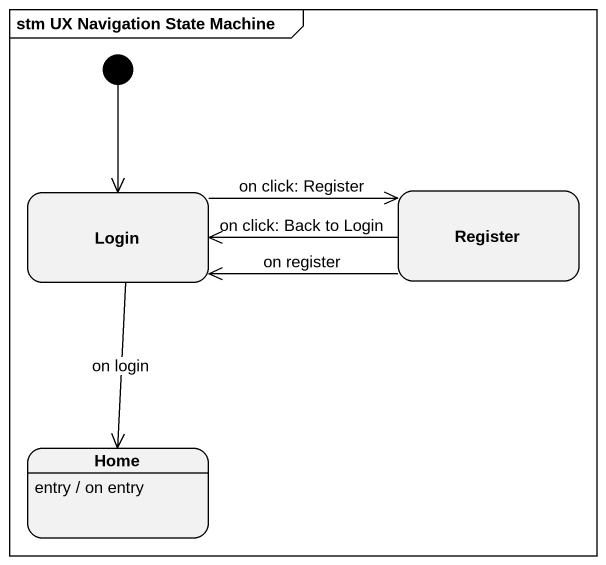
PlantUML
@startuml
mainframe stm UX Navigation State Machine
hide empty description
state Login
state Register
state Home
Home : entry / on entry
[*] --> Login
Login -right-> Register : on click: Register
Login --> Home : on login
Register -left-> Login : on register
Register -left-> Login : on click: Back to Login
@enduml
